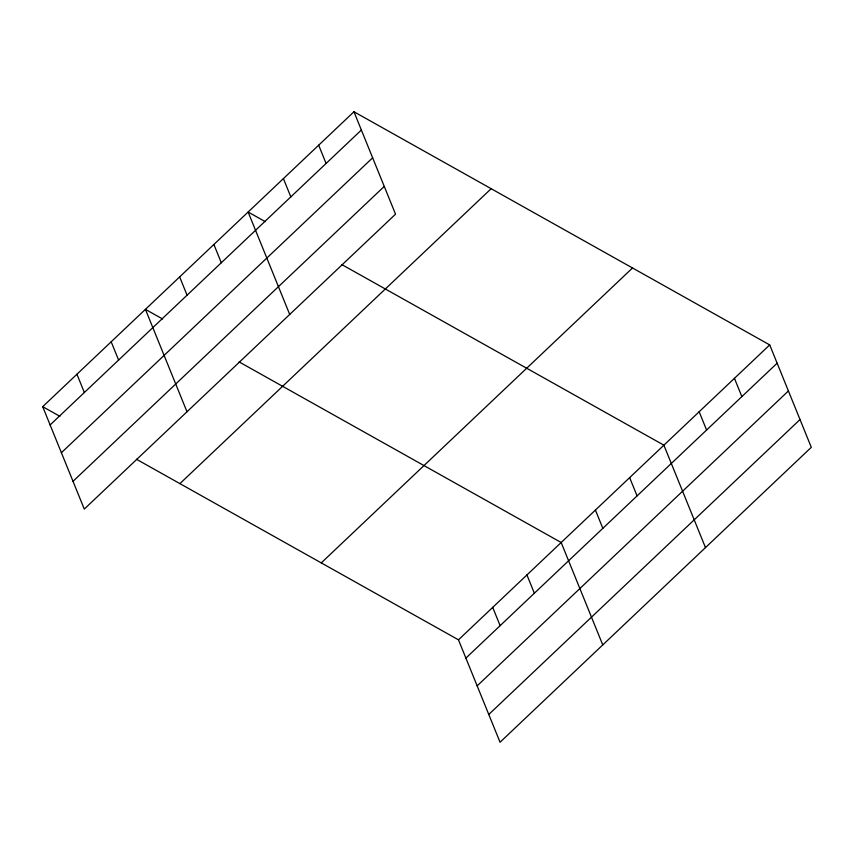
<?xml version="1.0" encoding="UTF-8"?>
<svg xmlns="http://www.w3.org/2000/svg" width="854" height="854" viewBox="0 0 854 854"><rect width="100%" height="100%" fill="white"/><g stroke="black" fill="none" stroke-linecap="round" stroke-linejoin="round"><path stroke-width="1.28" d="M353.951 111.757L395.53 214.173L84.29 509.091L42.7 406.675L353.951 111.757L769.71 344.909L811.3 447.325L500.049 742.243L458.47 639.827L136.459 459.26M50.119 424.95L361.37 130.032M61.392 452.716L372.643 157.798M73.006 481.325L384.257 186.407M179.906 483.62L491.157 188.702M321.264 562.893L632.515 267.975M458.47 639.827L769.71 344.909M465.889 658.103L777.14 363.185M477.162 685.869L788.413 390.951M488.776 714.478L800.027 419.56M265.274 221.645L248.13 212.027L289.709 314.443M341.878 264.612L663.889 445.18L705.479 547.595M162.559 318.969L145.415 309.351L186.994 411.767M239.163 361.936L561.174 542.503L602.764 644.919M42.7 406.675L59.855 416.293M734.44 378.333L741.859 396.608M699.17 411.756L706.589 430.032M629.654 477.621L637.073 495.896M595.419 510.062L602.839 528.338M526.939 574.945L534.358 593.22M318.67 145.18L326.1 163.456M492.705 607.386L500.124 625.662M283.4 178.603L290.819 196.879M213.884 244.468L221.303 262.744M179.65 276.909L187.069 295.185M111.18 341.792L118.599 360.068M76.935 374.233L84.354 392.509"/></g></svg>
